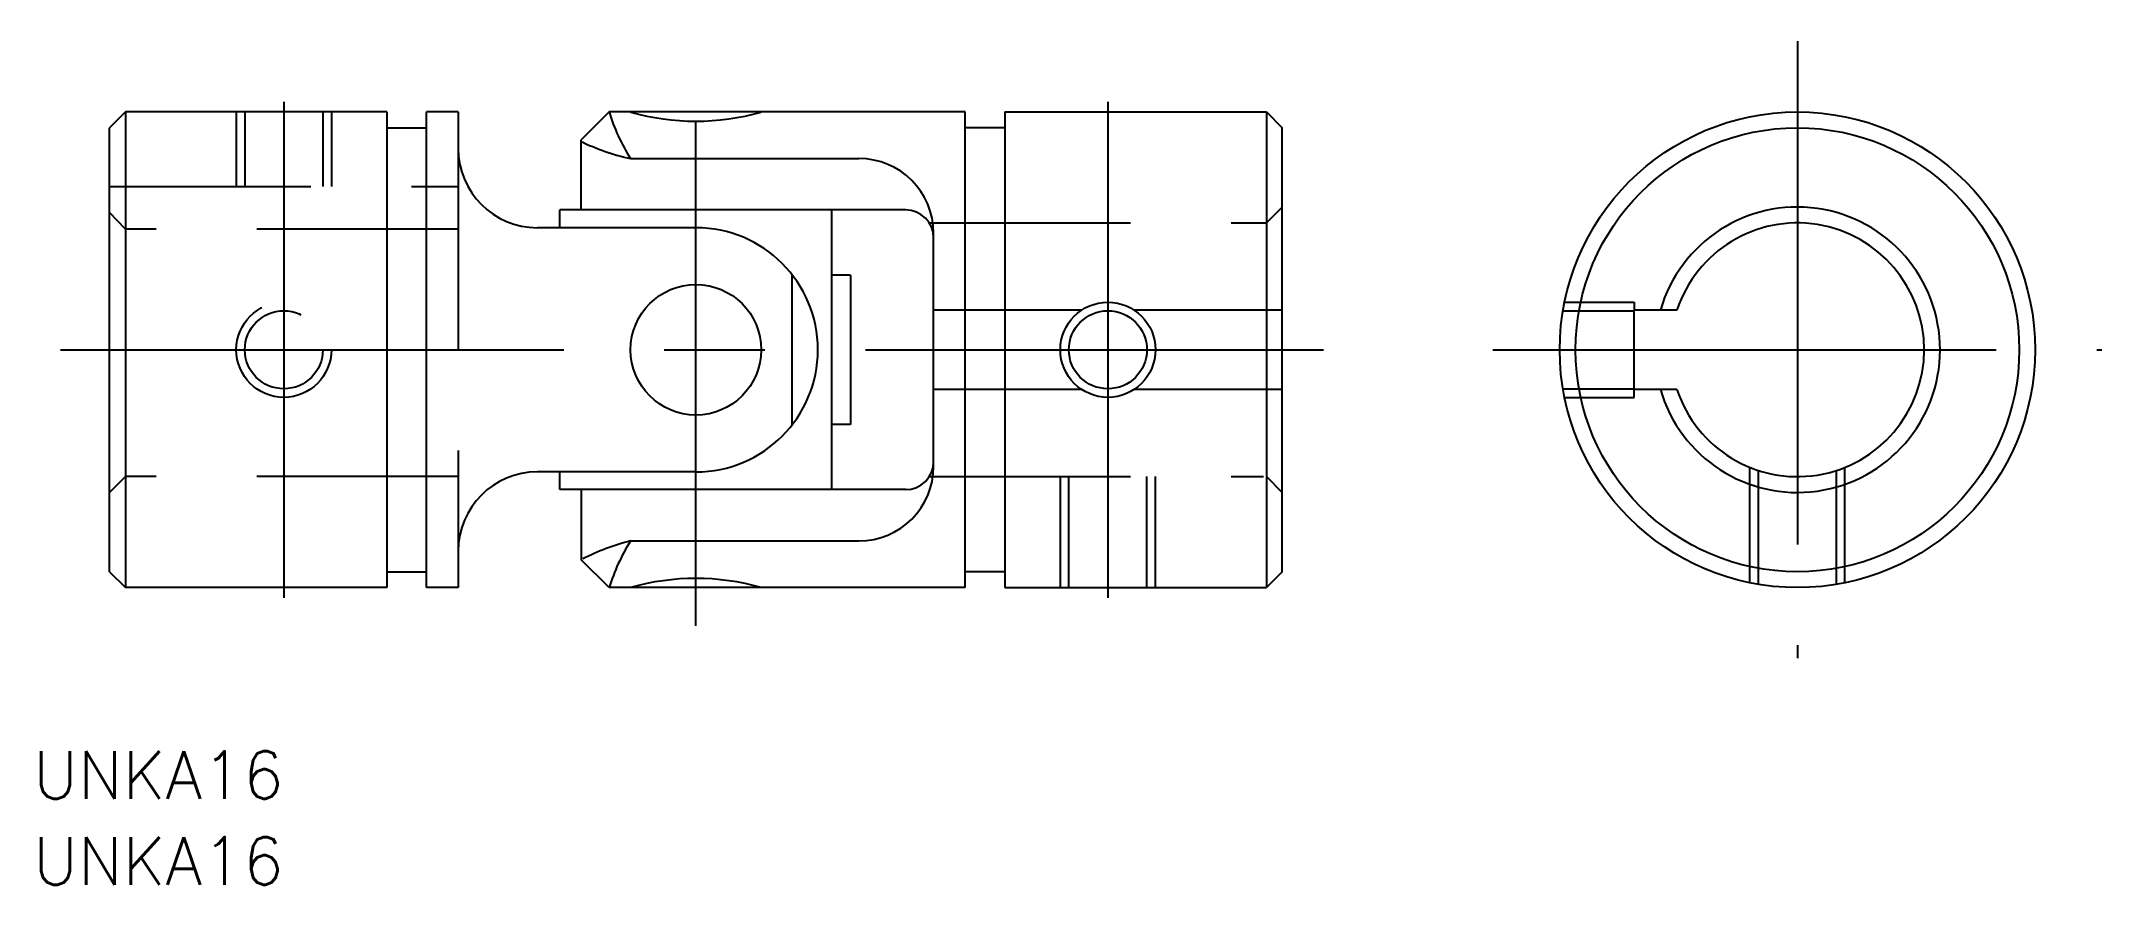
# Model space of a CAD drawing. Extents: x -111 to 19, y -34 to 19.
import ezdxf

# ---------------------------------------------------------------- set-up
doc = ezdxf.new("R2010")
doc.units = 0
doc.linetypes.add('CENTER', pattern=[50.8, 31.75, -6.35, 6.35, -6.35])
doc.linetypes.add('DASHED', pattern=[19.05, 12.7, -6.35])
doc.layers.get('0').update_dxf_attribs({"linetype": 'CONTINUOUS'})
doc.layers.add('CENTER', color=1, linetype='CENTER')
doc.styles.get("Standard").update_dxf_attribs({"font": 'txt.shx', "height": 3, "bigfont": 'bigfont.shx'})

# ---------------------------------------------------------------- blocks, each defined once
blk = doc.blocks.new('*U2')
at = {"color": 7, "linetype": 'CONTINUOUS'}
blk.add_text('UNKA16', height=3, dxfattribs=at).set_placement((-111.33, -33.74))
blk = doc.blocks.new('*U3')
at = {"color": 7, "linetype": 'CONTINUOUS'}
blk.add_text('UNKA16', height=3, dxfattribs=at).set_placement((-111.33, -28.32))

msp = doc.modelspace()

# ---------------------------------------------------------------- linework, layer by layer
for p, q in [((-105.51, 15), (-106.51, 14)), ((-105.51, 15), (-105.51, -15)), ((-89.01, 15), (-105.51, 15)), ((-89.01, 15), (-89.01, -15)), ((-86.51, -15), (-86.51, 15)), ((-84.51, 15), (-86.51, 15)), ((-84.51, 15), (-84.51, 12.7)), ((-74.98, 15), (-76.75, 13.24)), ((-52.51, 15), (-74.98, 15)), ((-52.51, -15), (-52.51, 15)), ((-50.01, 15), (-50.01, -15)), ((-50.01, 15), (-33.51, 15)), ((-33.51, 15), (-33.51, -15)), ((-33.51, 15), (-32.51, 14)), ((-106.51, -14), (-106.51, 14)), ((-89.01, 14), (-86.51, 14)), ((-76.75, 8.82), (-76.75, 13.24)), ((-50.01, 14), (-52.51, 14)), ((-32.51, -14), (-32.51, 14)), ((-73.63, 12.06), (-59.22, 12.06)), ((-56.27, 8.82), (-78.1, 8.82)), ((-78.1, 7.7), (-78.1, 8.82)), ((-60.92, -8.82), (-60.92, 8.82)), ((-69.51, 7.7), (-79.51, 7.7)), ((-54.51, -7.35), (-54.51, 7.35)), ((-63.45, 4.75), (-63.45, -4.75)), ((-59.75, 4.71), (-60.92, 4.71)), ((-59.75, 4.71), (-59.75, -4.71)), ((-106.51, 0), (-106.51, 0)), ((-59.75, -4.71), (-60.92, -4.71)), ((-106.51, -7), (-106.51, -7)), ((-69.51, -7.7), (-79.51, -7.7)), ((-78.1, -8.82), (-78.1, -7.7)), ((-56.27, -8.82), (-78.1, -8.82)), ((-76.75, -8.82), (-76.75, -13.24)), ((-84.51, -12.7), (-84.51, -15)), ((-73.63, -12.06), (-59.22, -12.06)), ((-106.51, -14), (-105.51, -15)), ((-89.01, -14), (-86.51, -14)), ((-74.98, -15), (-76.75, -13.24)), ((-50.01, -14), (-52.51, -14)), ((-32.51, -14), (-33.51, -15)), ((-89.01, -15), (-105.51, -15)), ((-84.51, -15), (-86.51, -15)), ((-52.51, -15), (-74.98, -15)), ((-50.01, -15), (-33.51, -15))]:
    msp.add_line(p, q)
at = {"color": 3, "linetype": 'DASHED'}
for p, q in [((-98.51, 15), (-98.51, 10.3)), ((-97.97, 15), (-97.97, 10.3)), ((-93.05, 15), (-93.05, 10.3)), ((-92.51, 15), (-92.51, 10.3)), ((-84.51, 12.7), (-84.51, -12.7)), ((-106.51, 10.3), (-84.51, 10.3)), ((-105.51, 7.6), (-106.51, 8.65)), ((-54.78, 8), (-33.51, 8)), ((-33.51, 8), (-32.51, 9)), ((-84.51, 7.6), (-105.51, 7.6)), ((-14.7, 3), (-10.3, 3)), ((-10.3, 3), (-10.3, 2.5)), ((-45.17, 2.5), (-54.51, 2.5)), ((-32.51, 2.5), (-41.85, 2.5)), ((-14.8, 2.46), (-10.3, 2.46)), ((-45.17, -2.5), (-54.51, -2.5)), ((-32.51, -2.5), (-41.85, -2.5)), ((-14.8, -2.46), (-10.3, -2.46)), ((-10.3, -3), (-10.3, -2.5)), ((-14.7, -3), (-10.3, -3)), ((-3, -14.7), (-3, -7.42)), ((-2.46, -14.8), (-2.46, -7.61)), ((2.46, -14.8), (2.46, -7.61)), ((3, -14.7), (3, -7.42)), ((-105.51, -8), (-106.51, -9)), ((-84.51, -8), (-105.51, -8)), ((-54.78, -8), (-33.69, -8)), ((-46.51, -15), (-46.51, -8)), ((-45.97, -15), (-45.97, -8)), ((-41.05, -15), (-41.05, -8)), ((-40.51, -15), (-40.51, -8)), ((-33.51, -8), (-32.51, -9))]:
    msp.add_line(p, q, dxfattribs=at)
at = {"color": 7, "linetype": 'CONTINUOUS'}
for p, q in [((-7.6, 2.5), (-10.3, 2.5)), ((-10.3, -2.5), (-10.3, 2.5)), ((-7.6, -2.5), (-10.3, -2.5))]:
    msp.add_line(p, q, dxfattribs=at)
for centre, radius in [((0, 0), 15), ((-69.51, 0), 4.12)]:
    msp.add_circle(centre, radius)
for centre, radius in [((0, 0), 14), ((-43.51, 0), 2.46)]:
    msp.add_circle(centre, radius, dxfattribs=at)
at = {"color": 3, "linetype": 'DASHED'}
for radius in [3, 2.46]:
    msp.add_circle((-95.51, 0), radius, dxfattribs=at)
at = {"color": 3, "linetype": 'CONTINUOUS'}
msp.add_circle((-43.51, 0), 3, dxfattribs=at)
for centre, radius, start, end in [((-63.72, 18.4), 11.76, 196.7742, 212.6003), ((-69.51, 29.42), 15, 254.0672, 285.9328), ((-70.3, 26.68), 15, 244.3798, 257.1678), ((-79.51, 12.7), 5, 180, 270), ((-59.22, 7.35), 4.71, 0, 90), ((-56.27, 7.06), 1.76, 0, 90), ((-69.51, 0), 7.7, 270, 90), ((-79.51, -12.7), 5, 90, 180), ((-59.22, -7.35), 4.71, 270, 0), ((-56.27, -7.06), 1.76, 270, 0), ((-69.92, -26.59), 15, 104.323, 116.6626), ((-63.72, -18.4), 11.76, 147.3891, 163.206), ((-69.51, -29.42), 15, 74.0672, 105.9328)]:
    msp.add_arc(centre, radius, start, end)
at = {"color": 7, "linetype": 'CONTINUOUS'}
for radius, start, end in [(9, 196.1276, 163.8724), (8, 198.21, 161.79)]:
    msp.add_arc((0, 0), radius, start, end, dxfattribs=at)
at = {"layer": 'CENTER', "color": 1, "linetype": 'CENTER'}
for p, q in [((0, 19.46), (0, -19.46)), ((-69.51, -17.41), (-69.51, 17.41)), ((-95.51, 15.64), (-95.51, -15.64)), ((-43.51, 15.64), (-43.51, -15.64)), ((-19.21, 0), (19.21, 0)), ((-109.6, 0), (-29.91, 0))]:
    msp.add_line(p, q, dxfattribs=at)

# ---------------------------------------------------------------- block references
at = {"color": 7, "linetype": 'CONTINUOUS'}
for name in ['*U3', '*U2']:
    msp.add_blockref(name, (0, 0), dxfattribs=at)

doc.saveas('drawing.dxf')
